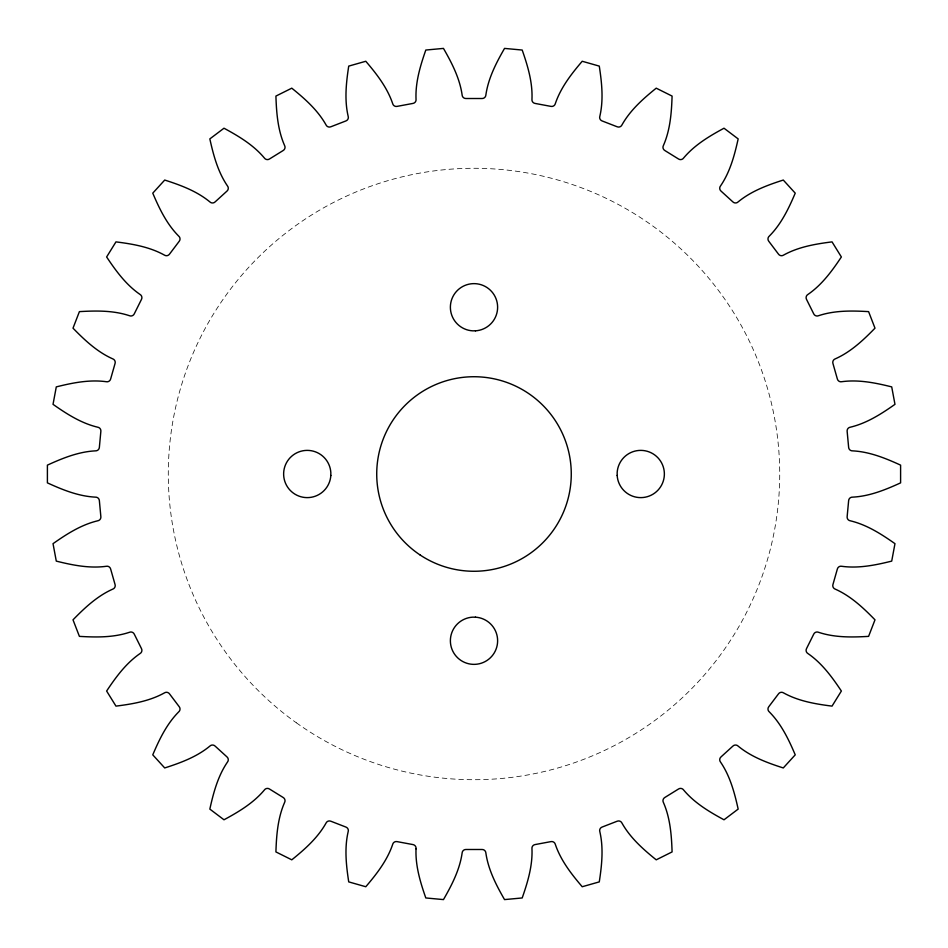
<?xml version="1.0" encoding="UTF-8"?>
<svg xmlns="http://www.w3.org/2000/svg" width="948" height="948" viewBox="0 0 948 948"><rect width="100%" height="100%" fill="white"/><g stroke="black" fill="none" stroke-linecap="round" stroke-linejoin="round"><path stroke-width="0.71" stroke-dasharray="4.74 3.56" d="M296.357 722.803A305.718 305.718 0 0 0 778.296 503.435A305.718 305.718 0 0 0 347.347 195.75A305.718 305.718 0 0 0 296.357 722.803"/><path stroke-width="1.42" d="M416.03 848.827C415.319 865.702 420.296 882.197 425.806 897.957L443.463 899.593C451.793 885.124 459.709 869.814 462.114 853.093A3.721 3.721 0 0 1 465.942 849.491L482.058 849.491A3.721 3.721 0 0 1 485.886 853.093C488.291 869.814 496.207 885.124 504.537 899.593L522.194 897.957C527.704 882.197 532.681 865.702 531.97 848.827A3.721 3.721 0 0 1 535.075 844.573L550.918 841.623A3.721 3.721 0 0 1 555.35 844.455C560.778 860.452 571.371 874.044 582.214 886.736L599.278 881.889C601.802 865.382 603.663 848.247 599.859 831.787A3.721 3.721 0 0 1 602.134 827.047L617.148 821.229A3.721 3.721 0 0 1 622.03 823.196C630.313 837.925 643.23 849.337 656.217 859.824L672.085 851.92C671.54 835.235 670.224 818.053 663.458 802.577A3.721 3.721 0 0 1 664.821 797.493L678.519 789.009A3.721 3.721 0 0 1 683.674 790.051C694.517 803.003 709.317 811.844 724.011 819.783L738.16 809.094C734.558 792.789 730.102 776.139 720.61 762.168A3.721 3.721 0 0 1 721.013 756.919L732.923 746.064A3.721 3.721 0 0 1 738.184 746.147C751.219 756.883 767.382 762.856 783.285 767.951L795.23 754.845C788.7 739.476 781.259 723.94 769.361 711.948A3.721 3.721 0 0 1 768.792 706.71L778.498 693.853A3.721 3.721 0 0 1 783.688 692.964C798.477 701.129 815.47 704.032 832.036 706.118L841.374 691.033C832.119 677.133 821.952 663.221 808.052 653.622A3.721 3.721 0 0 1 806.535 648.586L813.716 634.165A3.721 3.721 0 0 1 818.657 632.328C834.69 637.637 851.92 637.364 868.593 636.369L874.992 619.838C863.344 607.869 850.794 596.067 835.366 589.182A3.721 3.721 0 0 1 832.948 584.501L837.357 569.013A3.721 3.721 0 0 1 841.883 566.312C858.615 568.575 875.502 565.15 891.713 561.109L894.971 543.666C881.32 534.056 866.804 524.754 850.38 520.819A3.721 3.721 0 0 1 847.145 516.66L848.638 500.627A3.721 3.721 0 0 1 852.572 497.143C869.446 496.29 885.42 489.82 900.6 482.864L900.6 465.136C885.42 458.18 869.446 451.71 852.572 450.857A3.721 3.721 0 0 1 848.638 447.373L847.145 431.34A3.721 3.721 0 0 1 850.38 427.181C866.804 423.246 881.32 413.944 894.971 404.334L891.713 386.891C875.502 382.85 858.615 379.425 841.883 381.689A3.721 3.721 0 0 1 837.357 378.987L832.948 363.499A3.721 3.721 0 0 1 835.366 358.818C850.794 351.933 863.344 340.131 874.992 328.162L868.593 311.631C851.92 310.636 834.69 310.363 818.657 315.672A3.721 3.721 0 0 1 813.716 313.835L806.535 299.414A3.721 3.721 0 0 1 808.052 294.378C821.952 284.779 832.119 270.867 841.374 256.967L832.036 241.882C815.47 243.968 798.477 246.871 783.688 255.036A3.721 3.721 0 0 1 778.498 254.147L768.792 241.29A3.721 3.721 0 0 1 769.361 236.052C781.259 224.06 788.7 208.524 795.23 193.155L783.285 180.049C767.382 185.144 751.219 191.117 738.184 201.853A3.721 3.721 0 0 1 732.923 201.936L721.013 191.081A3.721 3.721 0 0 1 720.61 185.832C730.102 171.861 734.558 155.211 738.16 138.906L724.011 128.217C709.317 136.157 694.517 144.997 683.674 157.949A3.721 3.721 0 0 1 678.519 158.991L664.821 150.507A3.721 3.721 0 0 1 663.458 145.423C670.224 129.947 671.54 112.765 672.085 96.08L656.217 88.176C643.23 98.663 630.313 110.075 622.03 124.804A3.721 3.721 0 0 1 617.148 126.771L602.134 120.953A3.721 3.721 0 0 1 599.859 116.213C603.663 99.753 601.802 82.618 599.278 66.111L582.214 61.265C571.371 73.956 560.778 87.548 555.35 103.545A3.721 3.721 0 0 1 550.918 106.377L535.075 103.427A3.721 3.721 0 0 1 531.97 99.173C532.681 82.298 527.704 65.803 522.194 50.043L504.537 48.407C496.207 62.876 488.291 78.186 485.886 94.907A3.721 3.721 0 0 1 482.058 98.509L465.942 98.509A3.721 3.721 0 0 1 462.114 94.907C459.709 78.186 451.793 62.876 443.463 48.407L425.806 50.043C420.296 65.803 415.319 82.298 416.03 99.173A3.721 3.721 0 0 1 412.925 103.427L397.082 106.377A3.721 3.721 0 0 1 392.65 103.545C387.222 87.548 376.629 73.956 365.786 61.265L348.722 66.111C346.198 82.618 344.337 99.753 348.141 116.213A3.721 3.721 0 0 1 345.866 120.953L330.852 126.771A3.721 3.721 0 0 1 325.97 124.804C317.687 110.075 304.77 98.663 291.783 88.176L275.915 96.08C276.461 112.765 277.776 129.947 284.542 145.423A3.721 3.721 0 0 1 283.179 150.507L269.481 158.991A3.721 3.721 0 0 1 264.326 157.949C253.483 144.997 238.683 136.157 223.989 128.217L209.84 138.906C213.442 155.211 217.898 171.861 227.39 185.832A3.721 3.721 0 0 1 226.987 191.081L215.078 201.936A3.721 3.721 0 0 1 209.816 201.853C196.781 191.117 180.618 185.144 164.715 180.049L152.77 193.155C159.3 208.524 166.741 224.06 178.639 236.052A3.721 3.721 0 0 1 179.208 241.29L169.502 254.147A3.721 3.721 0 0 1 164.312 255.036C149.523 246.871 132.53 243.968 115.964 241.882L106.626 256.967C115.881 270.867 126.048 284.779 139.948 294.378A3.721 3.721 0 0 1 141.465 299.414L134.284 313.835A3.721 3.721 0 0 1 129.343 315.672C113.31 310.363 96.08 310.636 79.407 311.631L73.008 328.162C84.656 340.131 97.206 351.933 112.634 358.818A3.721 3.721 0 0 1 115.052 363.499L110.643 378.987A3.721 3.721 0 0 1 106.117 381.689C89.385 379.425 72.498 382.85 56.288 386.891L53.029 404.334C66.68 413.944 81.196 423.246 97.62 427.181A3.721 3.721 0 0 1 100.855 431.34L99.362 447.373A3.721 3.721 0 0 1 95.428 450.857C78.554 451.71 62.58 458.18 47.4 465.136L47.4 482.864C62.58 489.82 78.554 496.29 95.428 497.143A3.721 3.721 0 0 1 99.362 500.627L100.855 516.66A3.721 3.721 0 0 1 97.62 520.819C81.196 524.754 66.68 534.056 53.029 543.666L56.288 561.109C72.498 565.15 89.385 568.575 106.117 566.312A3.721 3.721 0 0 1 110.643 569.013L115.052 584.501A3.721 3.721 0 0 1 112.634 589.182C97.206 596.067 84.656 607.869 73.008 619.838L79.407 636.369C96.08 637.364 113.31 637.637 129.343 632.328A3.721 3.721 0 0 1 134.284 634.165L141.465 648.586A3.721 3.721 0 0 1 139.948 653.622C126.048 663.221 115.881 677.133 106.626 691.033L115.964 706.118C132.53 704.032 149.523 701.129 164.312 692.964A3.721 3.721 0 0 1 169.502 693.853L179.208 706.71A3.721 3.721 0 0 1 178.639 711.948C166.741 723.94 159.3 739.476 152.77 754.845L164.715 767.951C180.618 762.856 196.781 756.883 209.816 746.147A3.721 3.721 0 0 1 215.078 746.064L226.987 756.919A3.721 3.721 0 0 1 227.39 762.168C217.898 776.139 213.442 792.789 209.84 809.094L223.989 819.783C238.683 811.844 253.483 803.003 264.326 790.051A3.721 3.721 0 0 1 269.481 789.009L283.179 797.493A3.721 3.721 0 0 1 284.542 802.577C277.776 818.053 276.461 835.235 275.915 851.92L291.783 859.824C304.77 849.337 317.687 837.925 325.97 823.196A3.721 3.721 0 0 1 330.852 821.229L345.866 827.047A3.721 3.721 0 0 1 348.141 831.787C344.337 848.247 346.198 865.382 348.722 881.889L365.786 886.736C376.629 874.044 387.222 860.452 392.65 844.455A3.721 3.721 0 0 1 397.082 841.623L412.925 844.573A3.721 3.721 0 0 1 416.03 848.827M475.481 330.828L472.519 330.828A23.629 23.629 0 0 1 453.796 295.006A23.629 23.629 0 0 1 494.204 295.006A23.629 23.629 0 0 1 475.481 330.828M475.481 617.172L472.519 617.172A23.629 23.629 0 0 0 453.796 652.994A23.629 23.629 0 0 0 494.204 652.994A23.629 23.629 0 0 0 475.481 617.172M617.172 475.481L617.172 472.519A23.629 23.629 0 0 1 652.994 453.796A23.629 23.629 0 0 1 652.994 494.204A23.629 23.629 0 0 1 617.172 475.481M330.828 475.481L330.828 472.519A23.629 23.629 0 0 0 295.006 453.796A23.629 23.629 0 0 0 295.006 494.204A23.629 23.629 0 0 0 330.828 475.481M420.165 555.018A97.277 97.277 0 0 0 571.075 480.103A97.277 97.277 0 0 0 430.748 386.867A97.277 97.277 0 0 0 420.165 555.018"/></g></svg>
